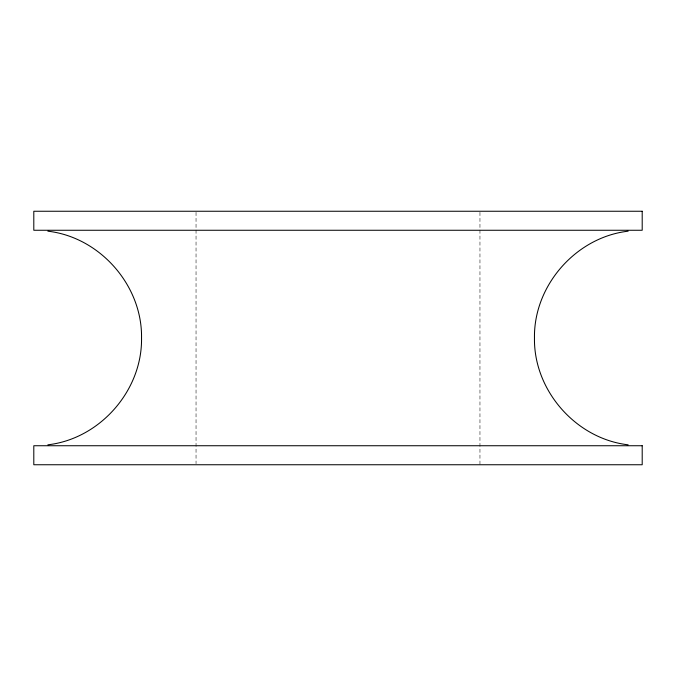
<?xml version="1.0" encoding="UTF-8"?>
<svg xmlns="http://www.w3.org/2000/svg" width="676" height="676" viewBox="0 0 676 676"><rect width="100%" height="100%" fill="white"/><g stroke="black" fill="none" stroke-linecap="round" stroke-linejoin="round"><path stroke-width="0.51" stroke-dasharray="3.38 2.54" d="M479.96 212.298L479.96 464.75M196.04 212.298L196.04 463.702"/><path stroke-width="1.01" d="M628.139 231.184C575.986 237.208 533.626 285.5 534.462 338C533.626 390.5 575.986 438.792 628.139 444.816M47.861 444.816C100.014 438.792 142.374 390.5 141.537 338C142.374 285.5 100.014 237.208 47.861 231.184M642.2 211.25L33.8 211.25L33.8 230.262L642.2 230.262L642.2 211.25M642.2 445.738L33.8 445.738L33.8 464.75L642.2 464.75L642.2 445.738"/></g></svg>
